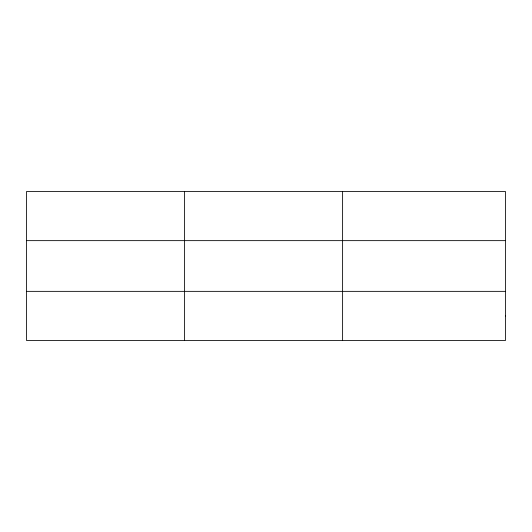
<?xml version="1.0" encoding="UTF-8"?>
<svg xmlns="http://www.w3.org/2000/svg" width="532" height="532" viewBox="0 0 532 532"><rect width="100%" height="100%" fill="white"/><g stroke="black" fill="none" stroke-linecap="round" stroke-linejoin="round"><path stroke-width="0.8" d="M184.604 340.566L184.604 191.434M342.608 340.566L342.608 191.434M26.6 240.644L505.4 240.644M26.6 291.356L505.4 291.356M505.4 315.961L505.4 340.566L26.6 340.566L26.6 191.434L505.4 191.434L505.4 315.961"/></g></svg>
